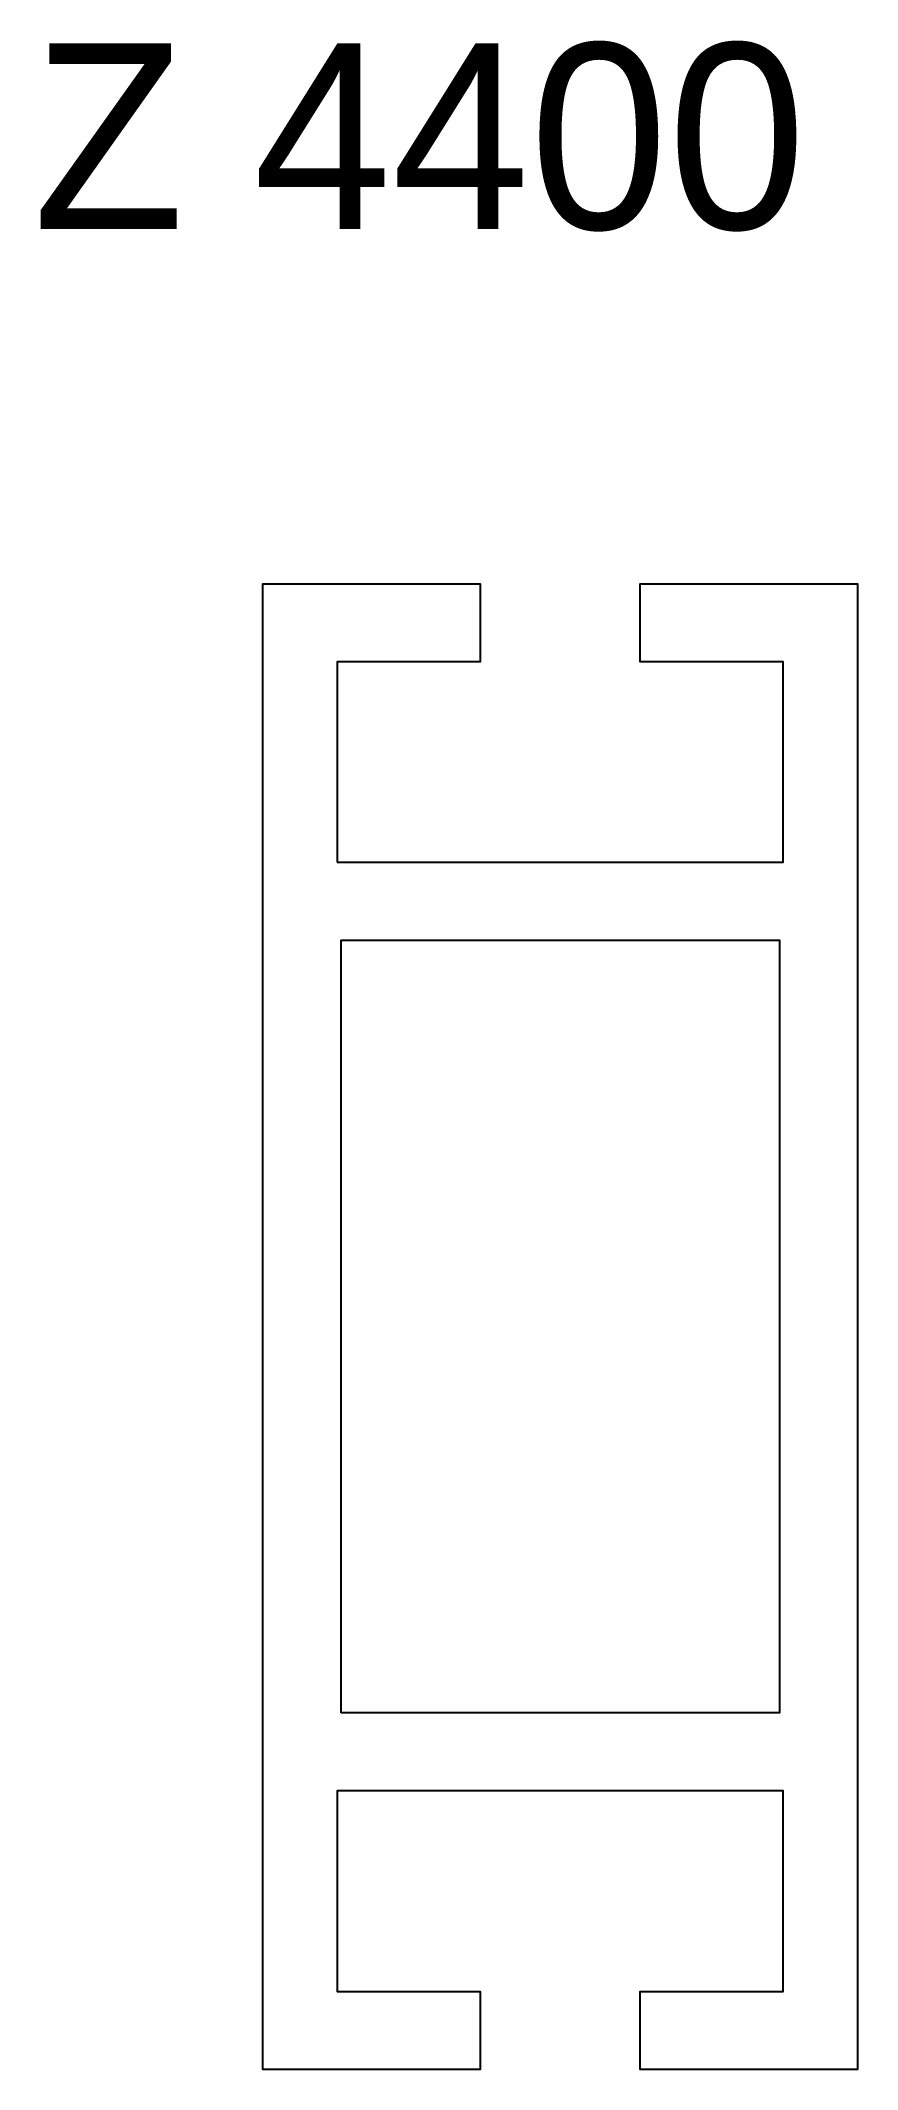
# Model space of a CAD drawing. Header units: millimetres. Extents: x -14 to 8, y -30.4 to 24.2.
import ezdxf

# ---------------------------------------------------------------- set-up
doc = ezdxf.new("R2010")
doc.units = ezdxf.units.MM
doc.header["$LTSCALE"] = 0.0125
doc.layers.add('Profil', color=7, linetype='Continuous')
doc.layers.add('Text_erfasst', color=3, linetype='Continuous')
doc.styles.add('gs25', font='gsimplex.shx', dxfattribs={"height": 25})

msp = doc.modelspace()

# ---------------------------------------------------------------- linework, layer by layer
at = {"layer": 'Profil'}
for points in [[(-6, 2.1), (6, 2.1), (6, 7.5), (2.15, 7.5), (2.15, 9.6), (8, 9.6), (8, -30.4), (2.15, -30.4), (2.15, -28.3), (6, -28.3), (6, -22.9), (-6, -22.9), (-6, -28.3), (-2.15, -28.3), (-2.15, -30.4), (-8, -30.4), (-8, 9.6), (-2.15, 9.6), (-2.15, 7.5), (-6, 7.5)], [(-5.9, -20.8), (-5.9, 0), (5.9, 0), (5.9, -20.8)]]:
    msp.add_lwpolyline(points, close=True, dxfattribs=at)

# ---------------------------------------------------------------- texts
at = {"layer": 'Text_erfasst', "style": 'gs25'}
msp.add_text('Z 4400', height=5, dxfattribs=at).set_placement((-14.199, 19.148))

doc.saveas('drawing.dxf')
